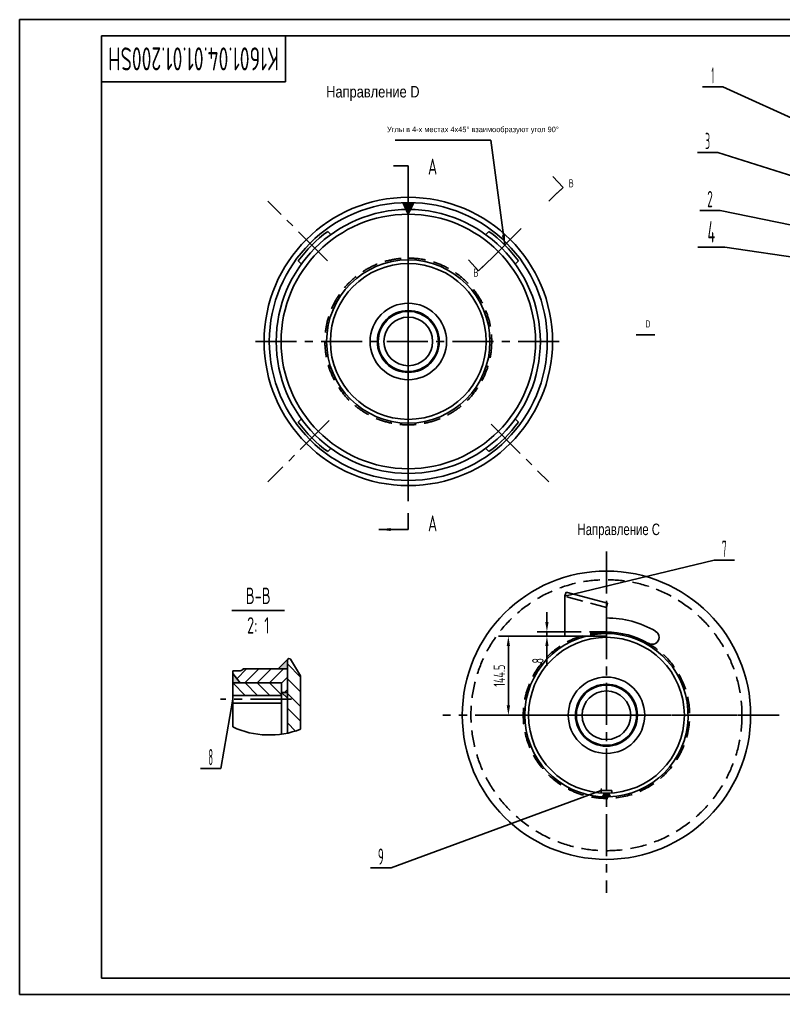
# Model space of a CAD drawing. Header units: millimetres. Extents: x 0 to 2520, y -70 to 1782.
# Drawn here: x 0 to 1396, y 0 to 1782 of the extents above; entities that cross this region are included whole.
import ezdxf
from ezdxf.enums import TextEntityAlignment as Align

# ---------------------------------------------------------------- set-up
doc = ezdxf.new("R2010")
doc.units = ezdxf.units.MM
doc.header["$LTSCALE"] = 60
doc.linetypes.add('F', pattern=[0.75, 0.5, -0.25])
doc.linetypes.add('G', pattern=[2, 1.25, -0.25, 0.25, -0.25])
for name, color, linetype in [('01', 7, 'Continuous'), ('02', 1, 'Continuous'), ('04', 2, 'F'), ('05', 4, 'G'), ('08', 1, 'Continuous'), ('11', 3, 'Continuous')]:
    doc.layers.add(name, color=color, linetype=linetype)
doc.styles.get("Standard").update_dxf_attribs({"font": 'isocp', "width": 0.707, "bigfont": 'intecad.shx'})
doc.dimstyles.new('INTE', dxfattribs={"dimscale": 6, "dimtxt": 3.5, "dimasz": 3, "dimexe": 3, "dimexo": 0, "dimgap": 1, "dimtad": 1, "dimdec": 3, "dimdsep": 46, "dimtxsty": 'Standard', "dimcen": 0, "dimclrd": 1, "dimclre": 1, "dimclrt": 3, "dimaunit": 1, "dimadec": 0, "dimazin": 0, "dimtfac": 1, "dimtmove": 0, "dimatfit": 0, "dimfxl": 1, "dimarcsym": 0})

# ---------------------------------------------------------------- blocks, each defined once
blk = doc.blocks.new('*D7')
at = {"layer": '08', "color": 1, "lineweight": -2}
for p, q in [((963.7, 680.9), (963.7, 698.9)), ((996.5, 662.9), (945.7, 662.9)), ((963.7, 662.9), (963.7, 654.9)), ((996.5, 654.9), (945.7, 654.9)), ((963.7, 636.9), (963.7, 601))]:
    blk.add_line(p, q, dxfattribs=at)
at = {"layer": '08', "color": 1}
for points in [[(960.7, 680.9), (966.7, 680.9), (963.7, 662.9)], [(960.7, 636.9), (966.7, 636.9), (963.7, 654.9)]]:
    blk.add_solid(points, dxfattribs=at)
at = {"layer": 'Defpoints', "color": 0}
for p in [(996.5, 662.9), (963.7, 654.9), (996.5, 654.9)]:
    blk.add_point(p, dxfattribs=at)
at = {"layer": '08', "color": 3, "insert": (947.2, 610), "char_height": 21, "attachment_point": 5, "rotation": 90}
blk.add_mtext('8', dxfattribs=at)
blk = doc.blocks.new('*D8')
at = {"layer": '08', "color": 1, "lineweight": -2}
for p, q in [((996.5, 654.9), (875.3, 654.9)), ((893.3, 636.9), (893.3, 528.4)), ((996.5, 510.4), (875.3, 510.4))]:
    blk.add_line(p, q, dxfattribs=at)
at = {"layer": '08', "color": 1}
for points in [[(890.3, 636.9), (896.3, 636.9), (893.3, 654.9)], [(890.3, 528.4), (896.3, 528.4), (893.3, 510.4)]]:
    blk.add_solid(points, dxfattribs=at)
at = {"layer": 'Defpoints', "color": 0}
for p in [(996.5, 654.9), (893.3, 510.4), (996.5, 510.4)]:
    blk.add_point(p, dxfattribs=at)
at = {"layer": '08', "color": 3, "insert": (876.8, 582.7), "char_height": 21, "attachment_point": 5, "rotation": 90}
blk.add_mtext('144.5', dxfattribs=at)
blk = doc.blocks.new('*U21', base_point=(251.96, 168.31))
at = {"layer": '01'}
for p, q in [((251.96, 168.31), (251.96, 182.31)), ((195.96, 168.31), (251.96, 168.31))]:
    blk.add_line(p, q, dxfattribs=at)
blk = doc.blocks.new('*U22')
at = {"layer": '04'}
blk.add_blockref('*U21', (0, 0), dxfattribs=at)
blk = doc.blocks.new('*U23')
at = {"layer": '01'}
for points in [[(415, 292), (25, 292)], [(25, 292), (25, 5)], [(415, 5), (415, 292)], [(25, 5), (415, 5)]]:
    blk.add_lwpolyline(points, dxfattribs=at)
at = {"layer": '02'}
for points in [[(420, 297), (0, 297)], [(0, 297), (0, 0)], [(420, 0), (420, 297)], [(0, 0), (420, 0)]]:
    blk.add_lwpolyline(points, dxfattribs=at)

msp = doc.modelspace()

# ---------------------------------------------------------------- hatches: boundary and pattern name
at = {"layer": '01'}
msp.add_hatch(color=256, dxfattribs=at).paths.add_polyline_path([(714.4631, 1434.744, 0.004154052), (710.4547, 1434.7773), (710.4547, 1426.0273)])
at = {"layer": '02', "linetype": 'Continuous'}
h = msp.add_hatch(color=1, dxfattribs=at)
h.paths.add_polyline_path([(700.6547, 1447.3382), (706.4462, 1434.744, -0.004154052), (710.4547, 1434.7773), (710.4547, 1447.5273, 0.009648363)])
h.paths.add_polyline_path([(710.4547, 1434.7773, -0.004154052), (714.4631, 1434.744), (720.2547, 1447.3382, 0.009648363), (710.4547, 1447.5273)])
h.paths.add_polyline_path([(714.4631, 1434.744, 0.004154052), (710.4547, 1434.7773), (710.4547, 1426.0273)])
h.paths.add_polyline_path([(710.4547, 1434.7773, 0.004154052), (706.4462, 1434.744), (710.4547, 1426.0273)])
at = {"layer": '02'}
h = msp.add_hatch(color=256, dxfattribs=at)
h.paths.add_polyline_path([(489.7184, 610.8393, -0.172230786), (490.4115, 612.851), (472.502, 594.9893), (489.7184, 594.9893)])
h.paths.add_polyline_path([(389.7184, 586.9366), (389.7184, 569.4893), (403.2088, 569.4893)])
h.paths.add_polyline_path([(489.7184, 551.9893), (478.6184, 551.9893), (489.7184, 541.6212)])
h = msp.add_hatch(dxfattribs=at)
h.set_pattern_fill('ANSI31', color=256, scale=6, angle=90, style=0)
h.set_pattern_definition([(135, (-486.01, -979.573), (-13.47038, -13.47038), [])])
h.paths.add_polyline_path([(489.7184, 477.7184, 0.039007638), (513.7184, 484.7566), (513.7184, 582.2393), (495.4265, 612.7983, 0.419604789), (490.923, 613.3612), (490.4115, 612.851, 0.16743315), (489.7184, 610.8986)])
h = msp.add_hatch(dxfattribs=at)
h.set_pattern_fill('ANSI31', color=256, scale=5, style=0)
h.set_pattern_definition([(45, (-486.01, -979.573), (-11.22532, 11.22532), [])])
h.paths.add_polyline_path([(408.7258, 594.9893, -0.267949192), (403.1833, 591.7893), (389.7184, 591.7893), (389.7184, 586.9366), (403.2088, 569.4893), (478.6184, 569.4893), (478.6184, 551.9893), (489.7184, 551.9893), (489.7184, 594.9893)])
h = msp.add_hatch(dxfattribs=at)
h.set_pattern_fill('ANSI31', color=256, scale=5, angle=90, style=0)
h.set_pattern_definition([(135, (-486.01, -979.573), (-11.22532, -11.22532), [])])
h.paths.add_polyline_path([(478.6184, 546.7173), (478.6184, 569.4893), (389.7184, 569.4893), (389.7184, 546.7173)])
h = msp.add_hatch(color=256, dxfattribs=at)
h.paths.add_polyline_path([(1068.8791, 368.0869), (1065.0066, 361.3796, 0.012587555), (1072.5178, 361.1904), (1072.5178, 368.0404, -0.006388944)])
h.paths.add_polyline_path([(1072.5178, 361.1904, 0.012587555), (1080.029, 361.3796), (1076.1565, 368.0869, -0.006388944), (1072.5178, 368.0404)])

# ---------------------------------------------------------------- linework, layer by layer
for p, q in [((389.7184, 591.7893), (389.7184, 488.9133)), ((408.7184, 594.9893), (489.7184, 594.9893)), ((408.7184, 594.9893), (408.7184, 594.9764)), ((489.7184, 594.9893), (489.7184, 477.7184)), ((478.6184, 569.4893), (478.6184, 475.788))]:
    msp.add_line(p, q)
at = {"layer": '01'}
for p, q in [((710.4547, 1514.5003), (710.4547, 1499.5003)), ((710.4547, 1500.2447), (710.4547, 1485.2447)), ((710.4547, 1485.2447), (710.4547, 1470.2447)), ((977.6665, 1460.592), (988.5775, 1470.8853)), ((982.2176, 1464.8855), (993.1286, 1475.1787)), ((700.6547, 1447.3382), (710.4547, 1426.0273)), ((720.2547, 1447.3382), (710.4547, 1426.0273)), ((966.9866, 1450.0592), (977.6665, 1460.592)), ((842.4897, 1326.3639), (853.4185, 1336.6382)), ((853.4185, 1336.6382), (864.0984, 1347.171)), ((838.8154, 1322.9096), (849.7442, 1333.1839)), ((710.4547, 879.8513), (710.4547, 849.8513)), ((996.5178, 727.8046), (998.5883, 735.532)), ((996.5178, 654.9404), (996.5178, 727.8046)), ((1072.5178, 707.4404), (1074.5883, 715.1678)), ((484.2457, 701.632), (388.2457, 701.632)), ((1072.5178, 654.9404), (1072.5178, 707.4404)), ((996.5178, 654.9404), (1072.5178, 654.9404)), ((492.937, 614.0393), (492.9184, 614.0393)), ((495.448, 612.7625), (513.7184, 582.2393))]:
    msp.add_line(p, q, dxfattribs=at)
at = {"layer": '01', "color": 7, "linetype": 'Continuous'}
for p, q in [((568.8647, 1388.8574), (563.1387, 1394.5834)), ((852.0447, 1388.8574), (857.7707, 1394.5834)), ((515.1246, 1335.1173), (509.3986, 1340.8433)), ((905.7848, 1335.1173), (911.5108, 1340.8433)), ((515.1246, 1051.9373), (509.3986, 1046.2113)), ((905.7848, 1051.9373), (911.5108, 1046.2113)), ((568.8647, 998.1972), (563.1387, 992.4712)), ((852.0447, 998.1972), (857.7707, 992.4712)), ((1074.5883, 715.1678), (998.5883, 735.532)), ((489.7184, 610.8393), (489.7184, 477.7184)), ((389.7184, 591.7893), (403.1833, 591.7893)), ((513.7184, 484.7566), (513.7184, 582.2393)), ((389.7184, 569.4893), (478.6184, 569.4893)), ((478.6184, 546.7173), (389.7184, 546.7173)), ((478.6184, 551.9893), (489.7184, 551.9893)), ((478.6184, 532.7493), (389.7184, 532.7493)), ((1072.5178, 372.8404), (1062.9928, 372.8404)), ((1062.9928, 372.8404), (1062.9928, 368.3593)), ((1072.5178, 372.8404), (1082.0428, 372.8404)), ((1082.0428, 372.8404), (1082.0428, 368.3593))]:
    msp.add_line(p, q, dxfattribs=at)
for centre, radius in [((710.4547, 1193.5273), 263.525), ((710.4547, 1193.5273), 241.25), ((710.4547, 1193.5273), 232.5), ((710.4547, 1193.5273), 149.25), ((710.4547, 1193.5273), 142.4), ((710.4547, 1193.5273), 69.85), ((710.4547, 1193.5273), 56.596), ((710.4547, 1193.5273), 54.996), ((710.4547, 1193.5273), 44.45), ((1072.5178, 510.4404), 263.4908), ((1072.5178, 510.4404), 142.4), ((1072.5178, 510.4404), 69.85), ((1072.5178, 510.4404), 56.596), ((1072.5178, 510.4404), 54.996), ((1072.5178, 510.4404), 44.45)]:
    msp.add_circle(centre, radius, dxfattribs=at)
at = {"layer": '01'}
msp.add_circle((710.4547, 1193.5273), 254, dxfattribs=at)
at = {"layer": '01', "color": 7, "linetype": 'Continuous'}
for centre, radius, start, end in [((710.4547, 1193.5273), 249.25, 126.2306382, 143.7693618), ((710.4547, 1193.5273), 249.25, 36.2306382, 53.7693618), ((702.8975, 1185.9701), 238.693, 215.8395193, 234.1604807), ((725.4477, 1178.5343), 228.3175, 305.4193982, 324.5806018), ((1073.1986, 513.2725), 174.8975, 59.4529772, 90.263267), ((1072.5178, 510.4404), 149.25, 104.49392, 90), ((1071.8098, 507.3819), 155, 60, 90), ((1155.8544, 652.7525), 12.7, 238.3315389, 59.5526658), ((403.1833, 598.1893), 6.4, 270, 330)]:
    msp.add_arc(centre, radius, start, end, dxfattribs=at)
at = {"layer": '01'}
msp.add_arc((492.8984, 610.8689), 3.1802, 24.4583205, 180.5343552, dxfattribs=at)
at = {"layer": '02'}
for p, q in [((1285.2586, 1659.2238), (1248.0586, 1659.2238)), ((1774.0923, 1434.7773), (1285.2586, 1659.2238)), ((804.5007, 1561.4088), (686.1627, 1561.4088)), ((1238.7314, 1539.1616), (1275.9314, 1539.1616)), ((1882.018, 1346.0273), (1275.9314, 1539.1616)), ((710.4547, 1514.5003), (683.4547, 1514.5003)), ((993.1286, 1475.1787), (974.6008, 1494.8185)), ((1280.3353, 1432.9891), (1243.1353, 1432.9891)), ((1824.0923, 1320.5273), (1280.3353, 1432.9891)), ((1288.9934, 1366.0918), (1239.3934, 1366.0918)), ((1856.0923, 1282.1504), (1288.9934, 1366.0918)), ((838.8154, 1322.9096), (820.3216, 1342.5814)), ((1126.6971, 1205.5062), (1160.8971, 1205.5062)), ((710.4547, 849.8513), (656.4547, 849.8513)), ((996.5178, 727.8046), (1269.2412, 793.5598)), ((1306.4412, 793.5598), (1269.2412, 793.5598)), ((490.923, 613.3612), (472.502, 594.9893)), ((389.7184, 586.9366), (403.2088, 569.4893)), ((389.7184, 539.7333), (367.9806, 412.9426)), ((478.6184, 551.9893), (489.7184, 541.6212)), ((367.9806, 412.9426), (330.7806, 412.9426)), ((1062.9928, 372.8404), (678.8446, 231.2387)), ((1068.8523, 368.0404), (1065.0066, 361.3796)), ((1076.1833, 368.0404), (1080.029, 361.3796)), ((678.8446, 231.2387), (641.6446, 231.2387))]:
    msp.add_line(p, q, dxfattribs=at)
at = {"layer": '02', "color": 1, "linetype": 'Continuous'}
msp.add_line((710.4547, 1485.2447), (710.4547, 901.8099), dxfattribs=at)
at = {"layer": '02'}
for points in [[(683.4547, 1514.5003, 0, 2.7, 0), (694.2547, 1514.5003, 0, 0, 0)], [(974.6008, 1494.8185, 0, 2.7, 0), (982.012, 1486.9626, 0, 0, 0)], [(820.3216, 1342.5814, 0, 2.7, 0), (827.7191, 1334.7127, 0, 0, 0)], [(1150.0971, 1205.5062, 2.7, 0, 0), (1160.8971, 1205.5062, 0, 0, 0)], [(656.4547, 849.8513, 0, 5.4, 0), (678.0547, 849.8513, 0, 0, 0)]]:
    msp.add_lwpolyline(points, format="xyseb", dxfattribs=at)
msp.add_arc((456.6792, 634.8194), 160.5377, 245.3481551, 290.8118986, dxfattribs=at)
at = {"layer": '04', "color": 2, "linetype": 'F'}
for p, q in [((1072.5178, 707.4404), (996.5178, 727.8046)), ((996.5178, 662.9404), (1072.5178, 662.9404))]:
    msp.add_line(p, q, dxfattribs=at)
at = {"layer": '04'}
for centre, radius in [((710.4547, 1193.5273), 152.4), ((1072.5178, 510.4404), 247.625)]:
    msp.add_circle(centre, radius, dxfattribs=at)
for centre, radius, start, end in [((1072.5178, 510.4404), 152, 90, 59.6546865), ((1071.4594, 518.5337), 141.1607, 89.5703926, 104.911981)]:
    msp.add_arc(centre, radius, start, end, dxfattribs=at)
at = {"layer": '05', "color": 4, "linetype": 'G'}
for p, q in [((562.9366, 1341.0454), (453.9228, 1450.0592)), ((864.0984, 1347.171), (916.6424, 1399.715)), ((566.0925, 1049.1651), (453.9228, 936.9954)), ((861.8782, 1042.1038), (966.9866, 936.9954)), ((497.0721, 539.7333), (367.4895, 539.7333))]:
    msp.add_line(p, q, dxfattribs=at)
at = {"layer": '05'}
for p, q in [((986.0784, 1193.5273), (418.7373, 1193.5273)), ((986.0784, 1193.5273), (710.4547, 1193.5273)), ((1072.5178, 809.486), (1072.5178, 271.7828)), ((1072.5178, 808.1214), (1072.5178, 185.7923)), ((1387.794, 510.4404), (773.3757, 510.4404)), ((1311.1755, 510.4404), (833.8601, 510.4404))]:
    msp.add_line(p, q, dxfattribs=at)

# ---------------------------------------------------------------- block references
at = {"layer": '01', "xscale": 6, "yscale": 6, "zscale": 6}
msp.add_blockref('*U23', (0, 0), dxfattribs=at)
at = {"layer": '01', "xscale": 6, "yscale": 6}
msp.add_blockref('*U22', (486, 1668), dxfattribs=at)

# ---------------------------------------------------------------- texts
at = {"layer": '01', "attachment_point": 1}
for s, insert, char_height in [('{\\fArial|b0|i0|c204|p34;\\W0.8;\\C3;Направление \\fArial|b0|i0|c0|p34;D}', (560.3925, 1660.4913), 21), ('{\\fArial|b0|i0|c204|p34;\\W0.807;\\C3;Углы в 4-х местах 4х45%%D взаимообразуют угол 90%%D}', (671.5501, 1586.102), 10), ('{\\fArial|b0|i0|c204|p34;\\C3;Направление С}', (1019.5958, 860.6414), 21)]:
    msp.add_mtext(s, dxfattribs=dict(at, insert=insert, char_height=char_height))
at = {"layer": '02', "width": 0.605172}
for p, p2 in [((994.7178, 724.8046), (998.3178, 724.8046)), ((387.9184, 536.7333), (391.5184, 536.7333)), ((1061.1928, 369.8404), (1064.7928, 369.8404))]:
    msp.add_text('●', height=6, dxfattribs=at).set_placement(p, p2, align=Align.FIT)
at = {"layer": '11', "width": 0.626619}
msp.add_text('K1601.04.01.01.200SH', height=42, rotation=180, dxfattribs=at).set_placement((474, 1731), (162, 1731), align=Align.FIT)
at = {"layer": '11'}
for s, height, width, p, p2 in [('1', 29.6985, 0.404, (1264.5589, 1665.2238), (1268.7583, 1665.2238)), ('3', 29.6985, 0.527686, (1252.6971, 1545.1616), (1261.9656, 1545.1616)), ('2', 29.6985, 0.562593, (1256.6388, 1438.9891), (1266.8317, 1438.9891)), ('4', 39.598, 0.543846, (1257.1945, 1374.0918), (1271.1924, 1374.0918)), ('7', 29.6985, 0.514182, (1283.6418, 799.5598), (1292.0405, 799.5598)), ('8', 29.6985, 0.514182, (345.1812, 418.9426), (353.5799, 418.9426)), ('9', 29.6985, 0.579528, (654.8954, 237.2387), (665.5937, 237.2387))]:
    msp.add_text(s, height=height, dxfattribs=dict(at, width=width)).set_placement(p, p2, align=Align.FIT)
at = {"layer": '11', "width": 0.707}
for s, height, p in [('A', 29.4, (746.4352, 1489.673)), ('B', 14.7, (1003.4367, 1470.8885)), ('B', 14.7, (829.3663, 1307.4649)), ('D', 12.6, (1143.9027, 1215.4894)), ('A', 29.4, (746.4352, 837.4376))]:
    msp.add_text(s, height=height, dxfattribs=at).set_placement(p, align=Align.BOTTOM_LEFT)
for s, p in [('B-B', (436.2457, 713.632)), ('2: 1', (436.2457, 659.632))]:
    msp.add_text(s, height=30, dxfattribs=at).set_placement(p, align=Align.CENTER)

# ---------------------------------------------------------------- dimensions: what is measured, and where the dimension line sits
at = {"layer": '08'}
for base, p1, p2, picture, middle in [((963.6841, 654.9404), (996.5178, 662.9404), (996.5178, 654.9404), '*D7', (947.1841, 609.971)), ((893.2936, 510.4404), (996.5178, 654.9404), (996.5178, 510.4404), '*D8', (876.7936, 582.6904))]:
    dim = msp.add_linear_dim(base=base, p1=p1, p2=p2, angle=90, dimstyle='INTE', dxfattribs=at)
    dim.commit()
    dim.dimension.update_dxf_attribs({"geometry": picture, "text_midpoint": middle})

# ---------------------------------------------------------------- leaders
at = {"layer": '01'}
msp.add_leader([(886.7011, 1369.7737), (860.9429, 1561.4088), (804.5007, 1561.4088)], dimstyle='INTE', dxfattribs=at)

doc.saveas('drawing.dxf')
